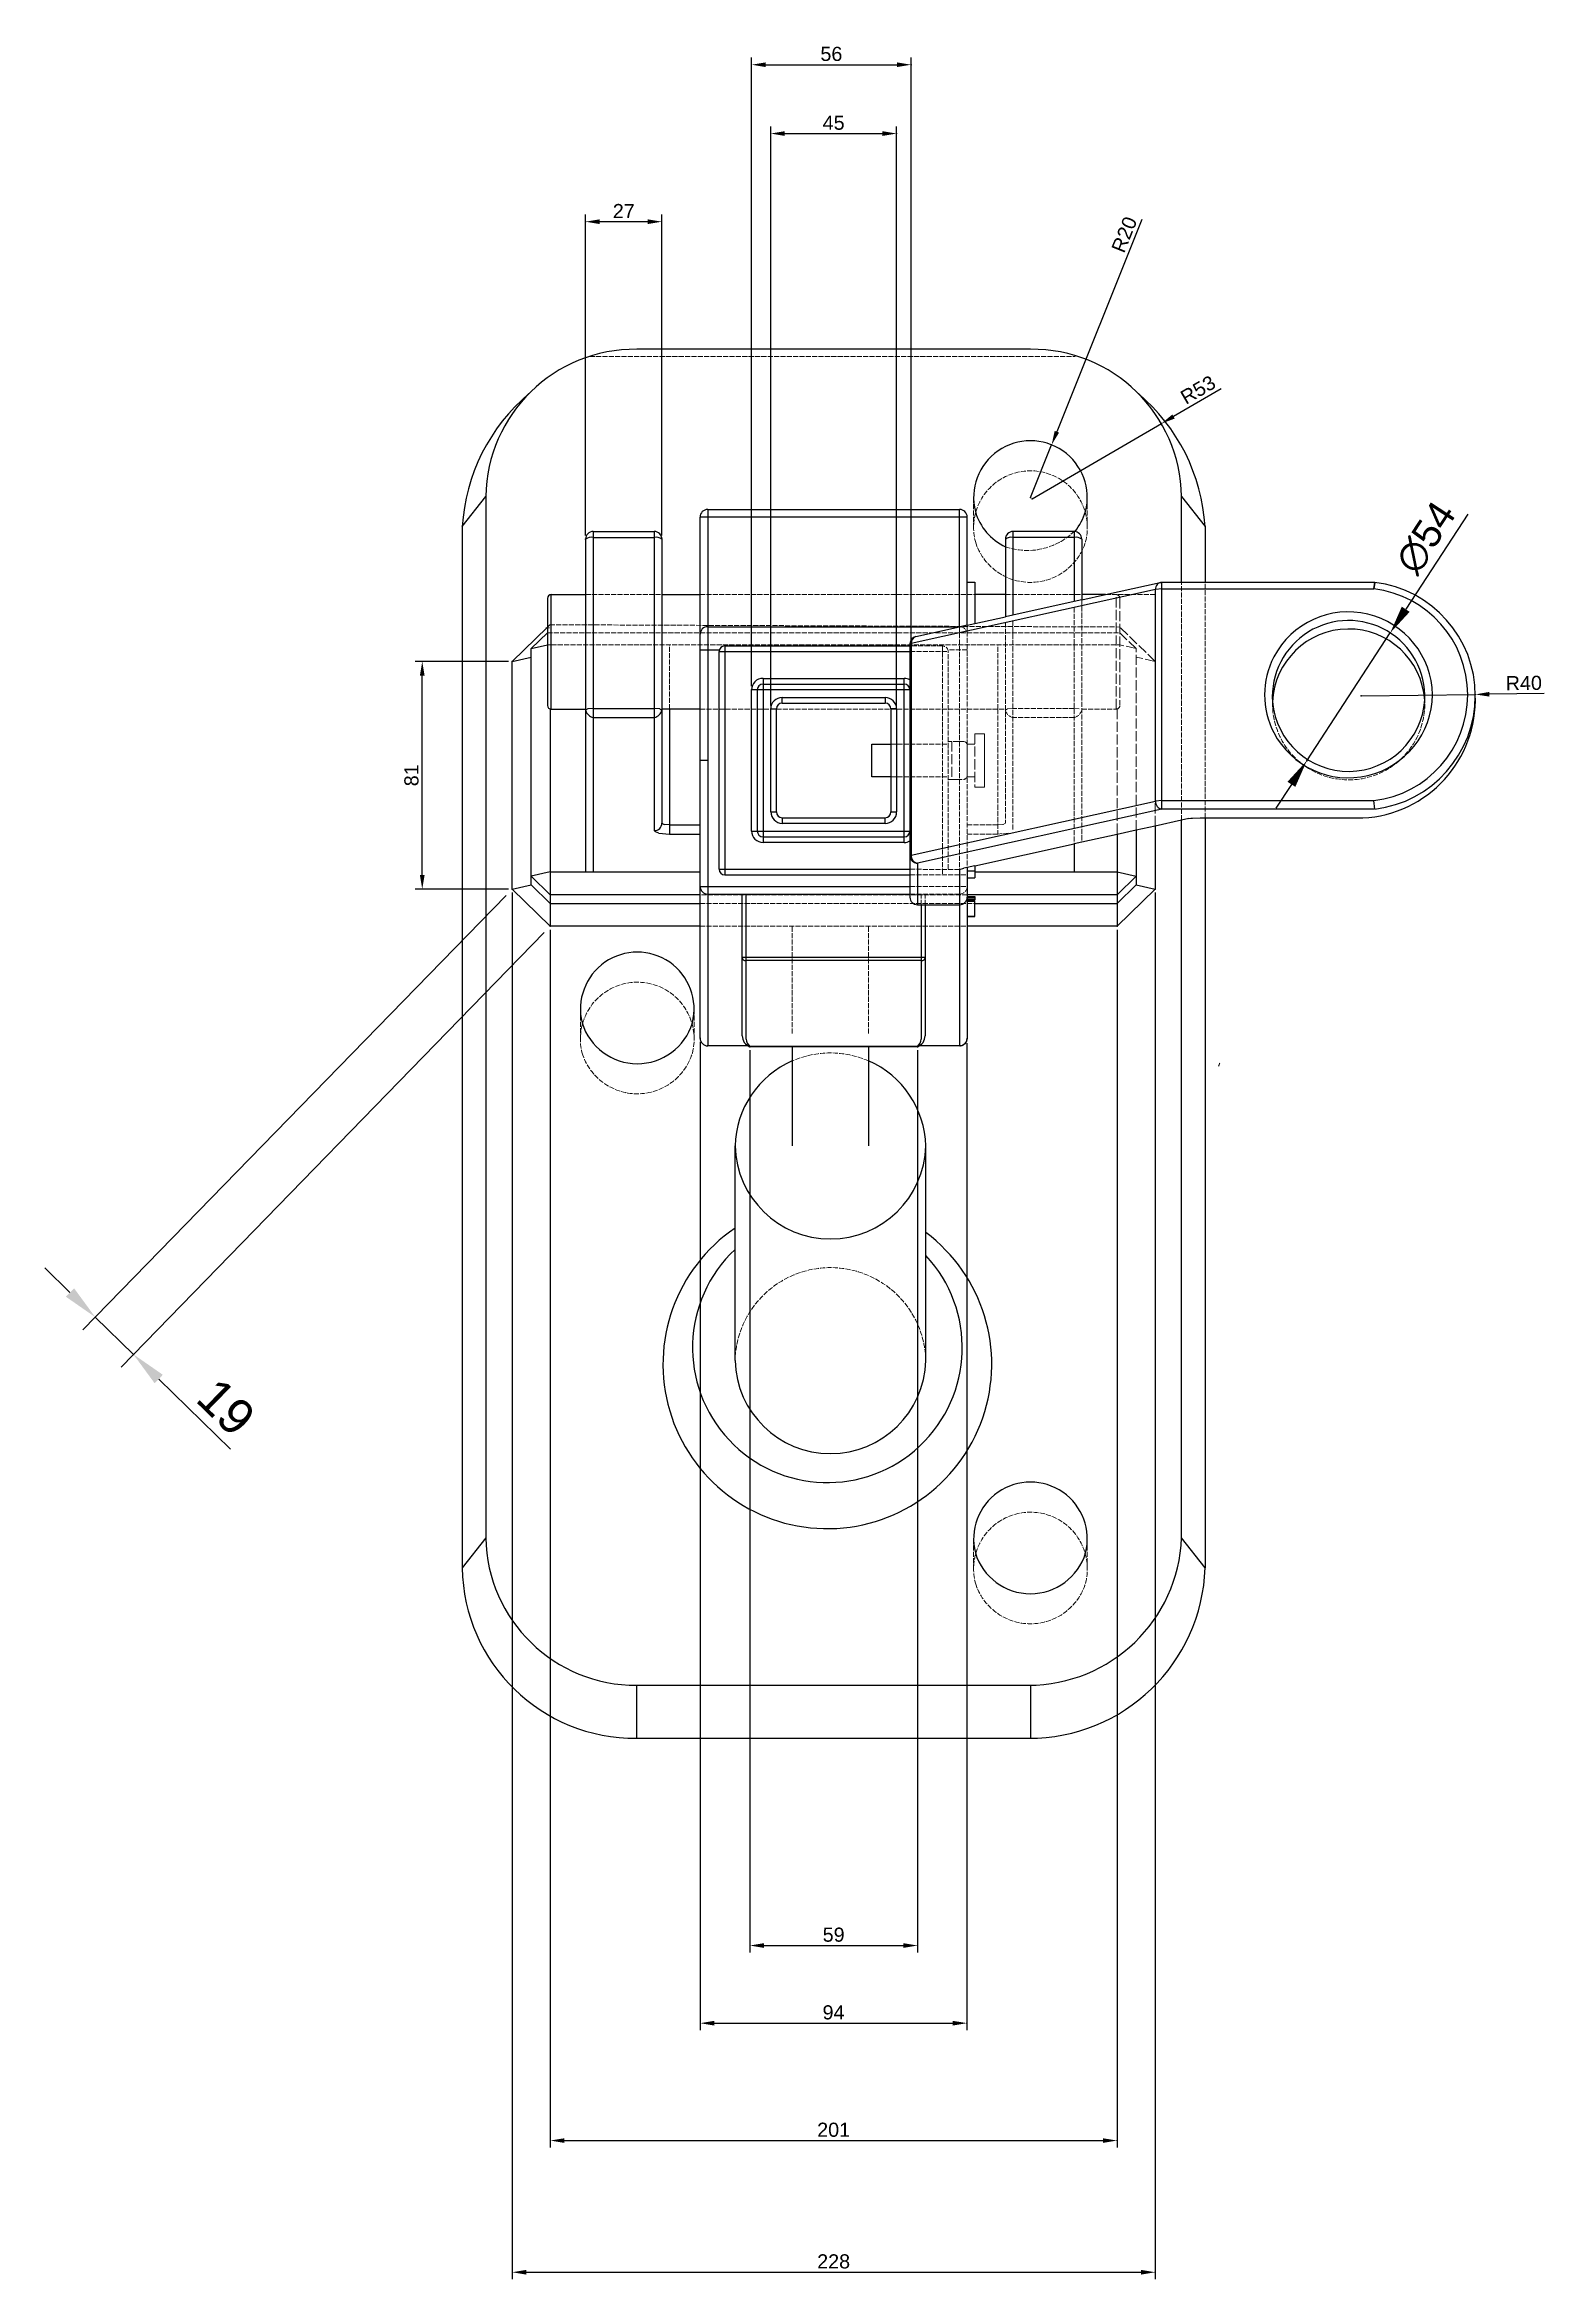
# Model space of a CAD drawing. Header units: millimetres. Extents: x -6198 to -2727, y 3560 to 4988.
# Drawn here: x -4395 to -3864, y 4032 to 4822 of the extents above; entities that cross this region are included whole.
import ezdxf

# ---------------------------------------------------------------- set-up
doc = ezdxf.new("R2010")
doc.units = ezdxf.units.MM
doc.header["$LTSCALE"] = 0.3
doc.linetypes.add('ACAD_ISO02W100', pattern=[15, 12, -3])
doc.layers.add('Ax', color=7, linetype='Continuous')
for name, color, linetype, lineweight in [('Cotas', 1, 'Continuous', 20), ('LCL', 7, 'Continuous', 25), ('LTCE', 7, 'ACAD_ISO02W100', 20)]:
    doc.layers.add(name, color=color, linetype=linetype, lineweight=lineweight)
doc.styles.get("Standard").update_dxf_attribs({"font": 'arial.ttf'})
doc.dimstyles.new('ISO-25 Annotative', dxfattribs={"dimtxt": 2.5, "dimasz": 2.5, "dimexe": 1.25, "dimexo": 0.625, "dimtad": 1, "dimdec": 0, "dimtxsty": 'Standard', "dimcen": 2.5, "dimadec": 0, "dimazin": 0, "dimtfac": 1, "dimtdec": 0, "dimtmove": 0, "dimatfit": 3, "dimfxl": 1, "dimarcsym": 0})

# ---------------------------------------------------------------- blocks, each defined once
blk = doc.blocks.new('*D3')
at = {"layer": 'Ax', "color": 0, "ltscale": 0.5}
for p in [(-3918.45, 4614.15), (-3947.96, 4568.97)]:
    blk.add_point(p, dxfattribs=at)
at = {"layer": 'Cotas', "color": 0, "lineweight": -2, "ltscale": 0.5}
for p, q in [((-3891.01, 4656.15), (-3912.98, 4622.52)), ((-3947.96, 4568.97), (-3918.45, 4614.15)), ((-3953.43, 4560.6), (-3958.9, 4552.23))]:
    blk.add_line(p, q, dxfattribs=at)
at = {"layer": 'Cotas', "color": 0, "ltscale": 0.5}
for points in [[(-3914.37, 4623.43), (-3911.58, 4621.61), (-3918.45, 4614.15)], [(-3954.82, 4561.51), (-3952.03, 4559.69), (-3947.96, 4568.97)]]:
    blk.add_solid(points, dxfattribs=at)
at = {"layer": 'Cotas', "color": 0, "ltscale": 0.5, "insert": (-3905.86, 4647.83), "char_height": 10, "attachment_point": 5, "rotation": 56.84588}
blk.add_mtext('∅54', dxfattribs=at)
blk = doc.blocks.new('*D11')
at = {"layer": 'Ax', "color": 0, "ltscale": 0.5}
for p in [(-4203.15, 4759.59), (-4203.15, 4647.34), (-4176.15, 4647.37)]:
    blk.add_point(p, dxfattribs=at)
at = {"layer": 'Cotas', "color": 0, "lineweight": -2, "ltscale": 0.5}
for p, q in [((-4203.15, 4648.59), (-4203.15, 4762.09)), ((-4181.15, 4759.59), (-4198.15, 4759.59)), ((-4176.15, 4648.62), (-4176.15, 4762.09))]:
    blk.add_line(p, q, dxfattribs=at)
at = {"layer": 'Cotas', "color": 0, "ltscale": 0.5}
for points in [[(-4198.15, 4760.43), (-4198.15, 4758.76), (-4203.15, 4759.59)], [(-4181.15, 4760.43), (-4181.15, 4758.76), (-4176.15, 4759.59)]]:
    blk.add_solid(points, dxfattribs=at)
at = {"layer": 'Cotas', "color": 0, "ltscale": 0.5, "insert": (-4189.65, 4763.35), "char_height": 5, "attachment_point": 5}
blk.add_mtext('27', dxfattribs=at)
blk = doc.blocks.new('*D12')
at = {"layer": 'Ax', "color": 0, "ltscale": 0.5}
for p in [(-4260.96, 4604.07), (-4229.14, 4604.07), (-4229.14, 4523.56)]:
    blk.add_point(p, dxfattribs=at)
at = {"layer": 'Cotas', "color": 0, "lineweight": -2, "ltscale": 0.5}
for p, q in [((-4230.39, 4604.07), (-4263.46, 4604.07)), ((-4260.96, 4528.56), (-4260.96, 4599.07)), ((-4230.39, 4523.56), (-4263.46, 4523.56))]:
    blk.add_line(p, q, dxfattribs=at)
at = {"layer": 'Cotas', "color": 0, "ltscale": 0.5}
for points in [[(-4261.79, 4599.07), (-4260.12, 4599.07), (-4260.96, 4604.07)], [(-4261.79, 4528.56), (-4260.12, 4528.56), (-4260.96, 4523.56)]]:
    blk.add_solid(points, dxfattribs=at)
at = {"layer": 'Cotas', "color": 0, "ltscale": 0.5, "insert": (-4264.76, 4563.81), "char_height": 5, "attachment_point": 5, "rotation": 90}
blk.add_mtext('81', dxfattribs=at)
blk = doc.blocks.new('*D13')
at = {"layer": 'Ax', "color": 0, "ltscale": 0.5}
for p in [(-4215.64, 4510.41), (-4015.13, 4510.41), (-4015.13, 4080.93)]:
    blk.add_point(p, dxfattribs=at)
at = {"layer": 'Cotas', "color": 0, "lineweight": -2, "ltscale": 0.5}
for p, q in [((-4215.64, 4509.16), (-4215.64, 4078.43)), ((-4015.13, 4509.16), (-4015.13, 4078.43)), ((-4210.64, 4080.93), (-4020.13, 4080.93))]:
    blk.add_line(p, q, dxfattribs=at)
at = {"layer": 'Cotas', "color": 0, "ltscale": 0.5}
for points in [[(-4210.64, 4081.76), (-4210.64, 4080.1), (-4215.64, 4080.93)], [(-4020.13, 4081.76), (-4020.13, 4080.1), (-4015.13, 4080.93)]]:
    blk.add_solid(points, dxfattribs=at)
at = {"layer": 'Cotas', "color": 0, "ltscale": 0.5, "insert": (-4115.39, 4084.73), "char_height": 5, "attachment_point": 5}
blk.add_mtext('201', dxfattribs=at)
blk = doc.blocks.new('*D14')
at = {"layer": 'Ax', "color": 0, "ltscale": 0.5}
for p in [(-4229.14, 4523.56), (-4001.63, 4523.56), (-4001.63, 4034.36)]:
    blk.add_point(p, dxfattribs=at)
at = {"layer": 'Cotas', "color": 0, "lineweight": -2, "ltscale": 0.5}
for p, q in [((-4229.14, 4522.31), (-4229.14, 4031.86)), ((-4001.63, 4522.31), (-4001.63, 4031.86)), ((-4224.14, 4034.36), (-4006.63, 4034.36))]:
    blk.add_line(p, q, dxfattribs=at)
at = {"layer": 'Cotas', "color": 0, "ltscale": 0.5}
for points in [[(-4224.14, 4035.2), (-4224.14, 4033.53), (-4229.14, 4034.36)], [(-4006.63, 4035.2), (-4006.63, 4033.53), (-4001.63, 4034.36)]]:
    blk.add_solid(points, dxfattribs=at)
at = {"layer": 'Cotas', "color": 0, "ltscale": 0.5, "insert": (-4115.39, 4038.17), "char_height": 5, "attachment_point": 5}
blk.add_mtext('228', dxfattribs=at)
blk = doc.blocks.new('*D15')
at = {"layer": 'Ax', "color": 0, "ltscale": 0.5}
for p in [(-4162.65, 4470.77), (-4068.22, 4470.27), (-4068.22, 4122.45)]:
    blk.add_point(p, dxfattribs=at)
at = {"layer": 'Cotas', "color": 0, "lineweight": -2, "ltscale": 0.5}
for p, q in [((-4162.65, 4469.52), (-4162.65, 4119.95)), ((-4068.22, 4469.02), (-4068.22, 4119.95)), ((-4157.65, 4122.45), (-4073.22, 4122.45))]:
    blk.add_line(p, q, dxfattribs=at)
at = {"layer": 'Cotas', "color": 0, "ltscale": 0.5}
for points in [[(-4157.65, 4123.28), (-4157.65, 4121.62), (-4162.65, 4122.45)], [(-4073.22, 4123.28), (-4073.22, 4121.62), (-4068.22, 4122.45)]]:
    blk.add_solid(points, dxfattribs=at)
at = {"layer": 'Cotas', "color": 0, "ltscale": 0.5, "insert": (-4115.43, 4126.25), "char_height": 5, "attachment_point": 5}
blk.add_mtext('94', dxfattribs=at)
blk = doc.blocks.new('*D16')
at = {"layer": 'Ax', "color": 0, "ltscale": 0.5}
for p in [(-4087.97, 4815.11), (-4144.42, 4594.03), (-4087.97, 4594.03)]:
    blk.add_point(p, dxfattribs=at)
at = {"layer": 'Cotas', "color": 0, "lineweight": -2, "ltscale": 0.5}
for p, q in [((-4144.42, 4595.28), (-4144.42, 4817.61)), ((-4139.42, 4815.11), (-4092.97, 4815.11)), ((-4087.97, 4595.28), (-4087.97, 4817.61))]:
    blk.add_line(p, q, dxfattribs=at)
at = {"layer": 'Cotas', "color": 0, "ltscale": 0.5}
for points in [[(-4139.42, 4815.94), (-4139.42, 4814.28), (-4144.42, 4815.11)], [(-4092.97, 4815.94), (-4092.97, 4814.28), (-4087.97, 4815.11)]]:
    blk.add_solid(points, dxfattribs=at)
at = {"layer": 'Cotas', "color": 0, "ltscale": 0.5, "insert": (-4116.19, 4818.91), "char_height": 5, "attachment_point": 5}
blk.add_mtext('56', dxfattribs=at)
blk = doc.blocks.new('*D17')
at = {"layer": 'Ax', "color": 0, "ltscale": 0.5}
for p in [(-4093.11, 4790.77), (-4137.67, 4587.28), (-4093.11, 4587.19)]:
    blk.add_point(p, dxfattribs=at)
at = {"layer": 'Cotas', "color": 0, "lineweight": -2, "ltscale": 0.5}
for p, q in [((-4137.67, 4588.53), (-4137.67, 4793.27)), ((-4132.67, 4790.77), (-4098.11, 4790.77)), ((-4093.11, 4588.44), (-4093.11, 4793.27))]:
    blk.add_line(p, q, dxfattribs=at)
at = {"layer": 'Cotas', "color": 0, "ltscale": 0.5}
for points in [[(-4132.67, 4791.6), (-4132.67, 4789.93), (-4137.67, 4790.77)], [(-4098.11, 4791.6), (-4098.11, 4789.93), (-4093.11, 4790.77)]]:
    blk.add_solid(points, dxfattribs=at)
at = {"layer": 'Cotas', "color": 0, "ltscale": 0.5, "insert": (-4115.39, 4794.56), "char_height": 5, "attachment_point": 5}
blk.add_mtext('45', dxfattribs=at)
blk = doc.blocks.new('*D18')
at = {"layer": 'Ax', "color": 0, "ltscale": 0.5}
for p in [(-3999.44, 4688.18), (-4045.16, 4661.6)]:
    blk.add_point(p, dxfattribs=at)
at = {"layer": 'Cotas', "color": 0, "lineweight": -2, "ltscale": 0.5}
for p, q in [((-3978.3, 4700.47), (-3995.12, 4690.69)), ((-4045.16, 4661.6), (-3999.44, 4688.18))]:
    blk.add_line(p, q, dxfattribs=at)
at = {"layer": 'Cotas', "color": 0, "ltscale": 0.5}
blk.add_solid([(-3995.53, 4691.41), (-3994.7, 4689.97), (-3999.44, 4688.18)], dxfattribs=at)
at = {"layer": 'Cotas', "color": 0, "ltscale": 0.5, "insert": (-3986.46, 4700.13), "char_height": 5, "attachment_point": 5, "rotation": 30.17382}
blk.add_mtext('R53', dxfattribs=at)
blk = doc.blocks.new('*D32')
at = {"layer": 'Ax', "color": 0, "ltscale": 0.5}
for p in [(-4038.26, 4680.67), (-4045.75, 4661.99)]:
    blk.add_point(p, dxfattribs=at)
at = {"layer": 'Cotas', "color": 0, "lineweight": -2, "ltscale": 0.5}
for p, q in [((-4006.32, 4760.31), (-4036.4, 4685.31)), ((-4045.75, 4661.99), (-4038.26, 4680.67))]:
    blk.add_line(p, q, dxfattribs=at)
at = {"layer": 'Cotas', "color": 0, "ltscale": 0.5}
blk.add_solid([(-4037.18, 4685.62), (-4035.63, 4685), (-4038.26, 4680.67)], dxfattribs=at)
at = {"layer": 'Cotas', "color": 0, "ltscale": 0.5, "insert": (-4012.54, 4755.03), "char_height": 5, "attachment_point": 5, "rotation": 68.14547}
blk.add_mtext('R20', dxfattribs=at)
blk = doc.blocks.new('*D33')
at = {"layer": 'Ax', "color": 0, "ltscale": 0.5}
for p in [(-3928.72, 4591.93), (-3888.36, 4592.4)]:
    blk.add_point(p, dxfattribs=at)
at = {"layer": 'Cotas', "color": 0, "lineweight": -2, "ltscale": 0.5}
for p, q in [((-3928.72, 4591.93), (-3888.36, 4592.4)), ((-3863.93, 4592.69), (-3883.36, 4592.46))]:
    blk.add_line(p, q, dxfattribs=at)
at = {"layer": 'Cotas', "color": 0, "ltscale": 0.5}
blk.add_solid([(-3883.37, 4593.29), (-3883.35, 4591.63), (-3888.36, 4592.4)], dxfattribs=at)
at = {"layer": 'Cotas', "color": 0, "ltscale": 0.5, "insert": (-3871.19, 4596.41), "char_height": 5, "attachment_point": 5, "rotation": 0.6671}
blk.add_mtext('R40', dxfattribs=at)
blk = doc.blocks.new('*D39')
at = {"layer": 'Ax', "color": 0, "ltscale": 0.5}
for p in [(-4145.05, 4467.78), (-4085.72, 4467.78), (-4085.72, 4149.92)]:
    blk.add_point(p, dxfattribs=at)
at = {"layer": 'Cotas', "color": 0, "lineweight": -2, "ltscale": 0.5}
for p, q in [((-4145.05, 4466.53), (-4145.05, 4147.42)), ((-4085.72, 4466.53), (-4085.72, 4147.42)), ((-4140.05, 4149.92), (-4090.72, 4149.92))]:
    blk.add_line(p, q, dxfattribs=at)
at = {"layer": 'Cotas', "color": 0, "ltscale": 0.5}
for points in [[(-4140.05, 4150.75), (-4140.05, 4149.08), (-4145.05, 4149.92)], [(-4090.72, 4150.75), (-4090.72, 4149.08), (-4085.72, 4149.92)]]:
    blk.add_solid(points, dxfattribs=at)
at = {"layer": 'Cotas', "color": 0, "ltscale": 0.5, "insert": (-4115.39, 4153.72), "char_height": 5, "attachment_point": 5}
blk.add_mtext('59', dxfattribs=at)
blk = doc.blocks.new('*D48')
at = {"layer": 'Ax', "color": 0, "ltscale": 0.5}
for p in [(-4229.14, 4523.56), (-4215.64, 4510.41), (-4363.15, 4359)]:
    blk.add_point(p, dxfattribs=at)
at = {"layer": 'Cotas', "color": 0, "lineweight": -2, "ltscale": 0.5}
for p, q in [((-4231.32, 4521.32), (-4381.01, 4367.67)), ((-4217.82, 4508.17), (-4367.51, 4354.52)), ((-4385.6, 4380.87), (-4394.55, 4389.6)), ((-4376.65, 4372.15), (-4363.15, 4359)), ((-4354.19, 4350.27), (-4328.76, 4325.5))]:
    blk.add_line(p, q, dxfattribs=at)
at = {"layer": 'Cotas', "color": 0, "ltscale": 0.5}
for points in [[(-4384.15, 4382.37), (-4387.05, 4379.38), (-4376.65, 4372.15)], [(-4352.74, 4351.77), (-4355.65, 4348.78), (-4363.15, 4359)]]:
    blk.add_solid(points, dxfattribs=at)
at = {"layer": 'Cotas', "color": 0, "ltscale": 0.5, "insert": (-4330.36, 4340.34), "char_height": 12.5, "attachment_point": 5, "rotation": 315.74873}
blk.add_mtext('19', dxfattribs=at)

msp = doc.modelspace()

# ---------------------------------------------------------------- linework, layer by layer
at = {"layer": 'LCL'}
for p, q in [((-4045.75, 4714.48), (-4185.02, 4714.48)), ((-4246.83, 4651.75), (-4238.49, 4662.38)), ((-4238.49, 4662.38), (-4238.49, 4294.07)), ((-4162.65, 4655.13), (-4162.65, 4655.13)), ((-4162.65, 4470.77), (-4162.65, 4655.13)), ((-4159.94, 4657.83), (-4070.83, 4657.83)), ((-4159.94, 4657.83), (-4159.94, 4468.07)), ((-4133.71, 4657.83), (-4133.71, 4657.83)), ((-4070.83, 4616.3), (-4070.83, 4657.83)), ((-4068.13, 4655.13), (-4068.13, 4655.13)), ((-4068.13, 4616.9), (-4068.13, 4655.13)), ((-3992.28, 4632.03), (-3992.28, 4662.38)), ((-3992.28, 4662.38), (-3983.95, 4651.75)), ((-4246.83, 4651.75), (-4246.83, 4283.44)), ((-4203.15, 4647.34), (-4203.15, 4529.64)), ((-4200.45, 4650.04), (-4178.85, 4650.04)), ((-4200.45, 4650.04), (-4200.45, 4529.64)), ((-4200.45, 4647.95), (-4178.85, 4647.95)), ((-4178.85, 4650.04), (-4178.85, 4544.24)), ((-4176.15, 4647.34), (-4176.15, 4546.87)), ((-4054.63, 4647.34), (-4054.63, 4619.88)), ((-4030.32, 4650.04), (-4051.93, 4650.04)), ((-4051.93, 4650.04), (-4051.93, 4620.47)), ((-4030.32, 4647.95), (-4051.93, 4647.95)), ((-4030.32, 4650.04), (-4030.32, 4625.24)), ((-4027.62, 4647.34), (-4027.62, 4625.83)), ((-3983.95, 4651.75), (-3983.95, 4632.03)), ((-4068.13, 4632.05), (-4065.43, 4632.05)), ((-4065.43, 4632.05), (-4065.43, 4617.49)), ((-4019.17, 4627.7), (-3999.81, 4631.97)), ((-3999.81, 4631.97), (-3999.66, 4631.98)), ((-3999.23, 4551.78), (-3999.23, 4632.03)), ((-3924.24, 4632.03), (-3999.23, 4632.03)), ((-3923.9, 4632.01), (-3924.24, 4632.03)), ((-3924.24, 4632.01), (-3923.91, 4631.98)), ((-3924.24, 4629.71), (-3923.9, 4632.01)), ((-3923.91, 4631.98), (-3924.24, 4629.71)), ((-3923.91, 4631.98), (-3923.9, 4632.01)), ((-3923.9, 4631.98), (-3923.9, 4632.01)), ((-4216.65, 4626.35), (-4216.65, 4588.54)), ((-4215.3, 4627.7), (-4203.15, 4627.7)), ((-4215.3, 4587.19), (-4215.3, 4627.7)), ((-4176.15, 4627.7), (-4162.65, 4627.7)), ((-4001.51, 4629.53), (-4087.97, 4610.46)), ((-4054.63, 4627.7), (-4065.43, 4627.7)), ((-4030.32, 4625.24), (-4051.93, 4620.47)), ((-4027.62, 4625.83), (-4030.32, 4625.24)), ((-4019.17, 4627.7), (-4027.62, 4627.7)), ((-4027.62, 4625.83), (-4019.17, 4627.7)), ((-3999.23, 4629.71), (-4001.51, 4629.53)), ((-4001.51, 4554.66), (-4001.51, 4629.53)), ((-3999.23, 4629.71), (-3924.24, 4629.71)), ((-4229.14, 4604.07), (-4216.65, 4616.24)), ((-4159.94, 4616.35), (-4070.83, 4616.35)), ((-4134.73, 4616.35), (-4134.73, 4616.35)), ((-4090.06, 4616.35), (-4090.06, 4616.35)), ((-4086.26, 4612.9), (-4070.83, 4616.3)), ((-4070.83, 4616.35), (-4070.66, 4616.34)), ((-4070.82, 4616.31), (-4070.83, 4616.3)), ((-4070.82, 4616.31), (-4070.66, 4616.34)), ((-4068.13, 4616.9), (-4070.66, 4616.34)), ((-4068.13, 4616.9), (-4065.43, 4617.49)), ((-4065.43, 4617.49), (-4054.63, 4619.88)), ((-4051.93, 4620.47), (-4054.63, 4619.88)), ((-4222.39, 4608.62), (-4216.65, 4614.22)), ((-4222.39, 4608.62), (-4216.65, 4609.92)), ((-4222.39, 4525.08), (-4222.39, 4608.62)), ((-4162.65, 4613.66), (-4162.65, 4613.66)), ((-4162.65, 4608.2), (-4155.78, 4608.2)), ((-4153.87, 4609.55), (-4153.87, 4528.54)), ((-4153.87, 4609.55), (-4088.38, 4609.55)), ((-4087.97, 4610.46), (-4088.38, 4610.26)), ((-4088.38, 4610.26), (-4088.38, 4520.68)), ((-4087.97, 4610.46), (-4087.97, 4535.58)), ((-4229.14, 4604.07), (-4222.39, 4605.59)), ((-4229.14, 4523.56), (-4229.14, 4604.07)), ((-4155.89, 4530.57), (-4155.89, 4607.53)), ((-4155.89, 4607.53), (-4088.38, 4607.53)), ((-4144.42, 4544.07), (-4144.42, 4594.03)), ((-4088.38, 4594.03), (-4144.42, 4594.03)), ((-4142.39, 4544.07), (-4142.39, 4594.03)), ((-4140.37, 4598.08), (-4090.41, 4598.08)), ((-4140.37, 4598.08), (-4140.37, 4540.02)), ((-4140.37, 4596.05), (-4090.41, 4596.05)), ((-4090.41, 4540.02), (-4090.41, 4598.08)), ((-4215.64, 4587.24), (-4215.64, 4587.24)), ((-4215.64, 4587.24), (-4215.64, 4510.41)), ((-4215.3, 4587.19), (-4203.15, 4587.19)), ((-4202.36, 4587.28), (-4203.15, 4586.85)), ((-4200.45, 4587.46), (-4202.36, 4587.28)), ((-4200.45, 4587.46), (-4178.85, 4587.46)), ((-4200.45, 4584.22), (-4178.85, 4584.22)), ((-4176.94, 4587.28), (-4178.85, 4587.46)), ((-4176.94, 4587.28), (-4176.15, 4586.85)), ((-4162.65, 4587.19), (-4176.15, 4587.19)), ((-4173.45, 4587.19), (-4173.45, 4543.03)), ((-4137.67, 4550.82), (-4137.67, 4587.28)), ((-4137.67, 4587.28), (-4135.64, 4587.28)), ((-4135.64, 4550.82), (-4135.64, 4587.28)), ((-4133.62, 4591.33), (-4097.16, 4591.33)), ((-4133.62, 4589.3), (-4133.62, 4591.33)), ((-4133.62, 4589.3), (-4097.16, 4589.3)), ((-4097.16, 4591.33), (-4097.16, 4589.3)), ((-4095.13, 4587.28), (-4095.13, 4550.82)), ((-4093.11, 4587.28), (-4095.13, 4587.28)), ((-4093.11, 4587.28), (-4093.11, 4550.82)), ((-3960.12, 4589.73), (-3960.12, 4589.73)), ((-4159.94, 4569.05), (-4162.65, 4569.05)), ((-4101.89, 4563.31), (-4101.89, 4574.79)), ((-4101.89, 4574.79), (-4095.13, 4574.79)), ((-4095.13, 4563.31), (-4101.89, 4563.31)), ((-4087.97, 4535.58), (-4001.51, 4554.66)), ((-3999.23, 4554.83), (-4001.51, 4554.66)), ((-3999.23, 4554.83), (-3924.24, 4554.83)), ((-4176.15, 4546.87), (-4175.36, 4546.44)), ((-4173.45, 4546.27), (-4175.36, 4546.44)), ((-4173.45, 4546.27), (-4162.65, 4546.27)), ((-4137.67, 4550.82), (-4135.64, 4550.82)), ((-4133.62, 4548.79), (-4097.16, 4548.79)), ((-4133.62, 4548.79), (-4133.62, 4546.77)), ((-4097.16, 4546.77), (-4133.62, 4546.77)), ((-4097.16, 4546.77), (-4097.16, 4548.79)), ((-4095.13, 4550.82), (-4093.11, 4550.82)), ((-3999.23, 4551.78), (-4085.68, 4532.71)), ((-4001.63, 4545.83), (-4008.38, 4544.34)), ((-3992.28, 4547.9), (-4001.63, 4545.83)), ((-4001.63, 4545.83), (-4001.63, 4523.56)), ((-3924.24, 4551.78), (-3999.23, 4551.78)), ((-3989.71, 4548.46), (-3992.28, 4547.9)), ((-3992.28, 4294.07), (-3992.28, 4547.9)), ((-3989.71, 4548.46), (-3988.96, 4548.58)), ((-3988.96, 4548.58), (-3988.42, 4548.64)), ((-3988.42, 4548.64), (-3985.73, 4548.75)), ((-3985.73, 4548.75), (-3930.25, 4548.75)), ((-3983.95, 4548.75), (-3983.95, 4283.44)), ((-3934.12, 4548.78), (-3934.12, 4548.75)), ((-3934.12, 4548.75), (-3934.12, 4548.75)), ((-3930.25, 4548.75), (-3928.98, 4548.74)), ((-3928.98, 4548.74), (-3928.18, 4548.72)), ((-4178.85, 4544.24), (-4178.42, 4543.77)), ((-4177.27, 4543.38), (-4178.42, 4543.77)), ((-4173.45, 4543.03), (-4162.65, 4543.03)), ((-4144.42, 4544.07), (-4088.38, 4544.07)), ((-4140.37, 4542.04), (-4090.41, 4542.04)), ((-4090.41, 4540.02), (-4140.37, 4540.02)), ((-4065.43, 4531.76), (-4030.32, 4539.5)), ((-4027.62, 4540.1), (-4030.32, 4539.5)), ((-4030.32, 4539.5), (-4030.32, 4529.64)), ((-4015.13, 4542.85), (-4027.62, 4540.1)), ((-4008.38, 4544.34), (-4015.13, 4542.85)), ((-4015.13, 4542.85), (-4015.13, 4510.41)), ((-4008.38, 4544.34), (-4008.38, 4525.08)), ((-4215.64, 4529.64), (-4222.39, 4528.12)), ((-4215.64, 4529.64), (-4162.65, 4529.64)), ((-4155.89, 4530.57), (-4088.38, 4530.57)), ((-4087.97, 4535.58), (-4088.38, 4535.38)), ((-4085.68, 4532.71), (-4085.68, 4518)), ((-4070.83, 4530.44), (-4069.32, 4530.9)), ((-4068.13, 4531.16), (-4069.32, 4530.9)), ((-4065.43, 4531.76), (-4068.13, 4531.16)), ((-4068.13, 4531.16), (-4068.13, 4470.77)), ((-4068.13, 4529.98), (-4065.43, 4529.98)), ((-4065.43, 4531.76), (-4065.43, 4527.51)), ((-4065.43, 4529.64), (-4015.13, 4529.64)), ((-4015.13, 4529.64), (-4008.38, 4528.12)), ((-4229.14, 4523.56), (-4222.39, 4525.08)), ((-4215.64, 4510.41), (-4229.14, 4523.56)), ((-4215.64, 4521.54), (-4222.39, 4528.12)), ((-4215.64, 4518.5), (-4222.39, 4525.08)), ((-4162.65, 4521.54), (-4215.64, 4521.54)), ((-4162.65, 4524.49), (-4088.38, 4524.49)), ((-4159.94, 4521.79), (-4088.38, 4521.79)), ((-4153.87, 4528.54), (-4088.38, 4528.54)), ((-4147.75, 4471.71), (-4147.75, 4521.79)), ((-4146.4, 4498.25), (-4146.4, 4521.79)), ((-4068.13, 4527.56), (-4065.43, 4527.56)), ((-4068.13, 4527.51), (-4065.43, 4527.51)), ((-4015.13, 4521.54), (-4068.13, 4521.54)), ((-4068.13, 4520.94), (-4065.43, 4520.94)), ((-4068.13, 4520.93), (-4065.43, 4520.93)), ((-4065.43, 4520.86), (-4068.13, 4520.86)), ((-4065.43, 4520.94), (-4065.43, 4519.61)), ((-4008.38, 4528.12), (-4015.13, 4521.54)), ((-4015.13, 4518.5), (-4008.38, 4525.08)), ((-4001.63, 4523.56), (-4015.13, 4510.41)), ((-4008.38, 4525.08), (-4001.63, 4523.56)), ((-4215.64, 4518.5), (-4162.65, 4518.5)), ((-4085.68, 4518), (-4070.83, 4518)), ((-4084.37, 4518), (-4084.37, 4498.25)), ((-4083.02, 4518), (-4083.02, 4471.71)), ((-4070.83, 4518), (-4070.83, 4468.07)), ((-4068.13, 4520.54), (-4065.43, 4520.54)), ((-4068.13, 4520.02), (-4065.43, 4520.02)), ((-4068.13, 4519.66), (-4065.43, 4519.66)), ((-4068.13, 4519.66), (-4068.13, 4519.66)), ((-4068.13, 4519.63), (-4065.43, 4519.63)), ((-4068.13, 4519.61), (-4065.43, 4519.61)), ((-4068.13, 4519.33), (-4065.43, 4519.33)), ((-4068.13, 4519.26), (-4065.43, 4519.26)), ((-4068.13, 4513.97), (-4065.43, 4513.97)), ((-4068.13, 4513.9), (-4068.13, 4513.9)), ((-4068.13, 4513.9), (-4065.43, 4513.9)), ((-4065.43, 4519.66), (-4065.43, 4519.66)), ((-4065.43, 4513.9), (-4065.43, 4519.33)), ((-4065.43, 4518.5), (-4015.13, 4518.5)), ((-4065.43, 4513.9), (-4065.43, 4513.9)), ((-4162.65, 4510.41), (-4215.64, 4510.41)), ((-4015.13, 4510.41), (-4068.13, 4510.41)), ((-4147.75, 4499.48), (-4083.02, 4499.48)), ((-4146.4, 4470.48), (-4146.4, 4498.25)), ((-4084.37, 4498.25), (-4146.4, 4498.25)), ((-4084.37, 4498.25), (-4084.37, 4470.48)), ((-4160.04, 4468.07), (-4160.1, 4468.07)), ((-4159.94, 4468.07), (-4160.04, 4468.07)), ((-4159.94, 4468.07), (-4159.94, 4468.07)), ((-4145.64, 4468.07), (-4159.94, 4468.07)), ((-4146.26, 4468.07), (-4146.26, 4468.07)), ((-4145.05, 4467.91), (-4145.05, 4467.78)), ((-4085.72, 4467.91), (-4145.05, 4467.91)), ((-4085.72, 4467.78), (-4145.05, 4467.78)), ((-4130.03, 4467.78), (-4130.03, 4432.71)), ((-4103.03, 4467.78), (-4103.03, 4432.71)), ((-4085.72, 4467.78), (-4085.72, 4467.91)), ((-4070.83, 4468.07), (-4085.13, 4468.07)), ((-4084.52, 4468.07), (-4084.52, 4468.07)), ((-4069.78, 4468.29), (-4070.83, 4468.08)), ((-4070.83, 4468.07), (-4070.83, 4468.07)), ((-4070.74, 4468.07), (-4070.83, 4468.07)), ((-4070.74, 4468.07), (-4070.69, 4468.07)), ((-4070.69, 4468.07), (-4070.59, 4468.08)), ((-4070.42, 4468.1), (-4070.59, 4468.08)), ((-4070.42, 4468.1), (-4069.93, 4468.22)), ((-4069.93, 4468.22), (-4069.43, 4468.47)), ((-4068.92, 4468.87), (-4069.78, 4468.29)), ((-4068.99, 4468.79), (-4069.43, 4468.47)), ((-4068.99, 4468.79), (-4068.32, 4469.77)), ((-4068.34, 4469.72), (-4068.92, 4468.87)), ((-4068.13, 4470.77), (-4068.34, 4469.72)), ((-4068.32, 4469.77), (-4068.13, 4470.77)), ((-4150.29, 4356.77), (-4150.29, 4432.71)), ((-4082.77, 4356.77), (-4082.77, 4432.71)), ((-4238.49, 4294.07), (-4246.83, 4283.44)), ((-3983.95, 4283.44), (-3992.28, 4294.07)), ((-4185.02, 4241.98), (-4045.75, 4241.98)), ((-4185.02, 4223.22), (-4185.02, 4241.98)), ((-4045.75, 4241.98), (-4045.75, 4223.22)), ((-4185.02, 4223.22), (-4045.75, 4223.22))]:
    msp.add_line(p, q, dxfattribs=at)
at = {"layer": 'LCL', "ltscale": 0.5}
for p, q in [((-4068.13, 4655.13), (-4162.65, 4655.13)), ((-3923.9, 4551.86), (-3924.24, 4554.83)), ((-4177.27, 4543.38), (-4173.45, 4543.03)), ((-4070.83, 4530.44), (-4070.82, 4518))]:
    msp.add_line(p, q, dxfattribs=at)
msp.add_lwpolyline([(-3959.67, 4605.64, 0.242805), (-3959.67, 4578.9, 0.778274), (-3903.5, 4592.27, 0.776922)], format="xyb", close=True, dxfattribs=at)
at = {"layer": 'LCL'}
msp.add_lwpolyline([(-3960.12, 4589.73, 0.92349), (-3906.25, 4590.39, 1.057282)], format="xyb", close=True, dxfattribs=at)
at = {"layer": 'LCL', "ltscale": 0.5}
for centre, radius, start, end in [((-4185.62, 4661.6), 52.88, 89.35682, 179.1572), ((-4045.16, 4661.6), 52.88, 0.8428, 90.64318), ((-4179.86, 4647.58), 67.09, 130.24729, 176.4411), ((-4050.91, 4647.58), 67.09, 3.5589, 49.75271), ((-4045.75, 4661.99), 20.12, 345.81408, 194.18592), ((-4159.95, 4655.13), 2.7, 89.98421, 180.01579), ((-4070.83, 4655.13), 2.7, 359.98421, 90.01579), ((-4046.18, 4662.63), 19.87, 196.2663, 244.83775), ((-4048.99, 4664.56), 23.94, 322.61102, 341.75606), ((-4200.45, 4647.34), 2.7, 90.02089, 179.97911), ((-4201.09, 4644.47), 3.54, 79.65086, 125.7099), ((-4178.85, 4647.34), 2.7, 0.02089, 89.97911), ((-4178.21, 4644.49), 3.52, 54.16584, 100.47339), ((-4051.93, 4647.34), 2.7, 90.02089, 179.97911), ((-4052.57, 4644.49), 3.52, 79.52661, 125.83416), ((-4030.33, 4647.34), 2.7, 0.02089, 89.97911), ((-4029.68, 4644.49), 3.52, 54.16584, 100.47339), ((-3999.19, 4629.7), 2.33, 91.04599, 184.12393), ((-3928.72, 4591.93), 40.37, 276.85856, 83.1367), ((-4215.3, 4626.35), 1.35, 90.02089, 179.97911), ((-3928.76, 4592.27), 37.71, 276.88077, 83.11923), ((-4159.95, 4613.65), 2.7, 89.88649, 179.82632), ((-4153.87, 4607.53), 2.03, 90.02089, 179.97911), ((-4085.69, 4610.26), 2.7, 102.37807, 180.00226), ((-4085.6, 4610.62), 2.37, 106.18634, 183.86373), ((-4140.37, 4594.03), 4.05, 90.02089, 179.97911), ((-4140.37, 4594.03), 2.03, 90.02089, 179.97911), ((-4090.41, 4594.03), 4.05, 59.98794, 89.97911), ((-4090.41, 4594.03), 2.03, 0.02089, 89.97911), ((-3930.22, 4590.57), 41.89, 272.78745, 2.35196), ((-4215.3, 4588.54), 1.35, 180.02089, 269.97911), ((-4199.73, 4587.67), 3.52, 193.34813, 258.16109), ((-4179.57, 4587.67), 3.52, 281.83891, 346.65187), ((-4133.61, 4587.27), 4.05, 90.02089, 179.97911), ((-4133.61, 4587.28), 2.03, 90.02089, 179.97911), ((-4097.16, 4587.27), 4.05, 0.04178, 90), ((-4097.16, 4587.27), 2.03, 0.04178, 90), ((-3998.73, 4554.52), 2.79, 177.21904, 259.70584), ((-4178.81, 4546.91), 2.67, 269.27497, 359.27458), ((-4133.41, 4551.02), 4.26, 182.73946, 267.26054), ((-4133.61, 4550.82), 2.03, 180.02089, 269.97911), ((-4097.16, 4550.82), 4.05, 270.02089, 359.97911), ((-4097.16, 4550.82), 2.03, 270.02089, 359.97911), ((-4140.37, 4544.07), 4.05, 179.99643, 270.00357), ((-4140.37, 4544.07), 2.03, 180.02089, 269.97911), ((-4090.41, 4544.07), 2.03, 270.02089, 359.97911), ((-4090.41, 4544.07), 4.05, 269.99643, 300.00206), ((-4153.87, 4530.57), 2.03, 180.02089, 269.97911), ((-4085.7, 4535.4), 2.69, 180.29104, 270.28479), ((-4085.19, 4535.45), 2.78, 177.22138, 259.75594), ((-4159.95, 4524.48), 2.69, 180.13687, 270.15033), ((-4085.69, 4520.69), 2.69, 180.32799, 270.24785), ((-4070.82, 4520.69), 2.69, 269.75215, 359.67201), ((-4184.87, 4481.13), 20.12, 345.80809, 194.19191), ((-4146.59, 4499.41), 1.17, 176.65656, 278.99028), ((-4084.17, 4499.39), 1.15, 260.00966, 4.34349), ((-4184.87, 4482.18), 20.4, 197.05885, 342.94115), ((-4159.85, 4470.86), 2.79, 181.88689, 268.11311), ((-4143.5, 4471.74), 4.25, 180.47244, 248.60149), ((-4142.37, 4470.96), 4.06, 186.72474, 228.64356), ((-4087.27, 4471.74), 4.25, 291.39851, 359.52756), ((-4088.41, 4470.96), 4.06, 311.35644, 353.27526), ((-4116.53, 4431.83), 33.77, 113.56972, 178.50959), ((-4116.53, 4431.83), 33.77, 1.49041, 66.43028), ((-4116.53, 4433.58), 33.77, 181.49041, 358.50959), ((-4117.61, 4355.51), 58.16, 124.18172, 53.20423), ((-4117.61, 4361.36), 47.71, 133.22204, 43.10478), ((-4116.53, 4357.65), 33.77, 181.49041, 358.50959), ((-4045.75, 4293.69), 20.12, 345.80809, 194.19191), ((-4185.42, 4295.06), 53.08, 181.06048, 270.42848), ((-4046.5, 4296.23), 54.26, 270.08073, 357.7192), ((-4045.75, 4294.74), 20.4, 197.05885, 342.94115), ((-4185.69, 4284.36), 61.14, 180.85988, 270.62613), ((-4046.22, 4285.53), 62.31, 269.81666, 358.07907)]:
    msp.add_arc(centre, radius, start, end, dxfattribs=at)
at = {"layer": 'LCL'}
msp.add_arc((-3933.17, 4588.56), 26.98, 3.88349, 177.53504, dxfattribs=at)
at = {"layer": 'LTCE', "ltscale": 0.5}
for p, q in [((-4201.73, 4711.97), (-4029.9, 4711.97)), ((-4065.87, 4661.99), (-4065.87, 4651.36)), ((-4025.63, 4661.99), (-4025.63, 4651.36)), ((-3992.28, 4547.9), (-3992.28, 4632.03)), ((-3983.95, 4548.75), (-3983.95, 4632.01)), ((-4203.15, 4627.7), (-4176.15, 4627.7)), ((-4162.65, 4627.7), (-4065.43, 4627.7)), ((-4054.63, 4627.7), (-4027.62, 4627.7)), ((-4027.62, 4625.83), (-4027.62, 4540.1)), ((-4019.17, 4627.7), (-4001.63, 4627.7)), ((-4015.13, 4628.59), (-4015.13, 4628.59)), ((-4008.38, 4630.08), (-4008.38, 4630.08)), ((-4217.21, 4615.98), (-4215.93, 4615.98)), ((-4216.65, 4616.24), (-4215.82, 4617.05)), ((-4215.82, 4617.05), (-4014.12, 4616.24)), ((-4070.83, 4616.3), (-4070.83, 4530.44)), ((-4068.13, 4616.9), (-4068.13, 4521.54)), ((-4054.63, 4617.82), (-4054.63, 4546.87)), ((-4051.93, 4618.41), (-4051.93, 4544.24)), ((-4030.32, 4623.18), (-4030.32, 4539.5)), ((-4216.65, 4614.22), (-4014.12, 4614.22)), ((-4216.65, 4609.92), (-4215.3, 4609.92)), ((-4215.3, 4609.92), (-4014.12, 4609.92)), ((-4173.45, 4587.19), (-4173.45, 4609.92)), ((-4076.91, 4609.55), (-4088.3, 4609.55)), ((-4076.91, 4609.55), (-4076.91, 4528.54)), ((-4068.13, 4608.2), (-4075, 4608.2)), ((-4057.33, 4587.19), (-4057.33, 4609.92)), ((-4088.38, 4607.53), (-4074.88, 4607.53)), ((-4074.88, 4530.57), (-4074.88, 4607.53)), ((-4162.65, 4587.19), (-4068.13, 4587.19)), ((-4068.13, 4587.19), (-4054.63, 4587.19)), ((-4057.33, 4587.19), (-4057.33, 4543.03)), ((-4053.84, 4587.28), (-4054.63, 4586.85)), ((-4053.84, 4587.28), (-4051.93, 4587.46)), ((-4030.32, 4587.46), (-4051.93, 4587.46)), ((-4030.32, 4584.22), (-4051.93, 4584.22)), ((-4030.32, 4587.46), (-4028.42, 4587.28)), ((-4027.62, 4587.19), (-4015.47, 4587.19)), ((-4095.13, 4574.79), (-4074.88, 4574.79)), ((-4073.53, 4575.8), (-4074.88, 4575.8)), ((-4095.13, 4563.31), (-4074.88, 4563.31)), ((-4073.53, 4562.3), (-4074.88, 4562.3)), ((-4057.33, 4546.27), (-4068.13, 4546.27)), ((-4057.33, 4546.27), (-4055.42, 4546.44)), ((-4054.63, 4546.87), (-4055.42, 4546.44)), ((-4057.33, 4543.03), (-4068.13, 4543.03)), ((-4053.51, 4543.38), (-4057.33, 4543.03)), ((-4088.38, 4530.57), (-4070.83, 4530.44)), ((-4068.13, 4521.54), (-4162.65, 4521.54)), ((-4088.38, 4528.54), (-4068.13, 4528.54)), ((-4088.38, 4524.49), (-4068.13, 4524.49)), ((-4088.38, 4521.79), (-4070.83, 4521.79)), ((-4084.37, 4518), (-4084.37, 4521.79)), ((-4083.02, 4518), (-4083.02, 4521.79)), ((-4162.65, 4518.5), (-4065.43, 4518.5)), ((-4162.65, 4510.41), (-4068.13, 4510.41)), ((-4130.03, 4472.46), (-4130.03, 4510.41)), ((-4103.03, 4472.46), (-4103.03, 4510.41)), ((-4204.99, 4481.13), (-4204.99, 4470.5)), ((-4164.75, 4481.13), (-4164.75, 4470.5)), ((-4130.03, 4467.78), (-4130.03, 4467.91)), ((-4103.03, 4467.78), (-4103.03, 4467.91)), ((-4065.87, 4293.69), (-4065.87, 4283.06)), ((-4025.63, 4293.69), (-4025.63, 4283.06))]:
    msp.add_line(p, q, dxfattribs=at)
at = {"layer": 'LTCE'}
for p, q in [((-4015.47, 4587.19), (-4015.47, 4627.7)), ((-4014.12, 4626.35), (-4014.12, 4588.54)), ((-4001.63, 4604.07), (-4014.12, 4616.24)), ((-4008.38, 4608.62), (-4014.12, 4614.22)), ((-4008.38, 4608.62), (-4014.12, 4609.92)), ((-4008.38, 4544.34), (-4008.38, 4608.62)), ((-4001.63, 4604.07), (-4008.38, 4605.59)), ((-4001.63, 4545.83), (-4001.63, 4604.07)), ((-4015.13, 4587.24), (-4015.13, 4542.85)), ((-4062.05, 4578.5), (-4065.43, 4578.5)), ((-4065.43, 4578.5), (-4065.43, 4559.6)), ((-4062.05, 4578.5), (-4065.43, 4578.5)), ((-4065.43, 4578.5), (-4065.43, 4559.6)), ((-4062.05, 4559.6), (-4062.05, 4578.5)), ((-4062.05, 4578.5), (-4062.05, 4559.6)), ((-4069.48, 4575.8), (-4073.53, 4575.8)), ((-4073.53, 4575.8), (-4073.53, 4562.3)), ((-4068.13, 4574.79), (-4068.13, 4563.31)), ((-4065.43, 4574.79), (-4068.13, 4574.79)), ((-4065.43, 4574.79), (-4068.13, 4574.79)), ((-4073.53, 4562.3), (-4069.48, 4562.3)), ((-4068.13, 4563.31), (-4065.43, 4563.31)), ((-4068.13, 4563.31), (-4065.43, 4563.31)), ((-4065.43, 4559.6), (-4062.05, 4559.6)), ((-4062.05, 4559.6), (-4065.43, 4559.6))]:
    msp.add_line(p, q, dxfattribs=at)
at = {"layer": 'LTCE', "ltscale": 0.5}
for centre, radius, start, end in [((-4045.75, 4651.36), 20.12, 345.80809, 194.19191), ((-4046.84, 4666.96), 23.64, 250.75996, 314.30979), ((-4045.75, 4652.42), 20.4, 197.05885, 342.94115), ((-4015.47, 4626.35), 1.35, 0.02089, 89.97911), ((-4070.83, 4613.65), 2.7, 0.17368, 90.11351), ((-4076.91, 4607.53), 2.03, 0.02089, 89.97911), ((-4051.21, 4587.67), 3.52, 193.34813, 258.16109), ((-4031.05, 4587.67), 3.52, 281.83891, 346.65187), ((-4015.47, 4588.54), 1.35, 270.02089, 359.97911), ((-3933.17, 4589.14), 26.96, 178.75664, 2.66197), ((-4070.83, 4524.49), 2.7, 270, 0), ((-4184.87, 4470.5), 20.12, 345.80809, 194.19191), ((-4184.87, 4471.55), 20.4, 197.05885, 342.94115), ((-4116.53, 4431.83), 33.77, 66.43028, 113.56972), ((-3956.86, 4452.5), 23.86, 156.55084, 159.45483), ((-4116.53, 4355.9), 33.77, 1.49041, 178.50959), ((-4045.75, 4283.06), 20.12, 345.80809, 194.19191), ((-4045.75, 4284.11), 20.4, 197.05885, 342.94115)]:
    msp.add_arc(centre, radius, start, end, dxfattribs=at)
at = {"layer": 'LTCE', "ltscale": 0.3}
for centre, start, end in [((-4069.62, 4574.21), 21.11662, 85.14358), ((-4069.62, 4563.88), 274.85642, 338.88338)]:
    msp.add_arc(centre, 1.59, start, end, dxfattribs=at)

# ---------------------------------------------------------------- dimensions: what is measured, and where the dimension line sits
at = {"layer": 'Cotas', "ltscale": 0.5}
for base, p1, p2, picture, middle in [((-4087.97, 4815.11), (-4144.42, 4594.03), (-4087.97, 4594.03), '*D16', (-4116.19, 4818.91)), ((-4093.11, 4790.77), (-4137.67, 4587.28), (-4093.11, 4587.19), '*D17', (-4115.39, 4794.56)), ((-4015.13, 4080.93), (-4215.64, 4510.41), (-4015.13, 4510.41), '*D13', (-4115.39, 4084.73)), ((-4068.22, 4122.45), (-4162.65, 4470.77), (-4068.22, 4470.27), '*D15', (-4115.43, 4126.25)), ((-4085.72, 4149.92), (-4145.05, 4467.78), (-4085.72, 4467.78), '*D39', (-4115.39, 4153.72))]:
    dim = msp.add_linear_dim(base=base, p1=p1, p2=p2, dimstyle='ISO-25 Annotative', dxfattribs=at)
    dim.commit()
    dim.dimension.update_dxf_attribs({"geometry": picture, "text_midpoint": middle})
for base, p1, p2, angle, picture, middle in [((-4203.15, 4759.59), (-4176.15, 4647.37), (-4203.15, 4647.34), 180, '*D11', (-4189.65, 4763.35)), ((-4260.96, 4604.07), (-4229.14, 4523.56), (-4229.14, 4604.07), 90, '*D12', (-4264.76, 4563.81))]:
    dim = msp.add_linear_dim(base=base, p1=p1, p2=p2, angle=angle, dimstyle='ISO-25 Annotative', dxfattribs=at)
    dim.commit()
    dim.dimension.update_dxf_attribs({"geometry": picture, "text_midpoint": middle})
dim = msp.add_radius_dim(center=(-4045.75, 4661.99), mpoint=(-4038.26, 4680.67), dimstyle='ISO-25 Annotative', dxfattribs=at)
dim.commit()
dim.dimension.update_dxf_attribs({"geometry": '*D32', "text_midpoint": (-4009.01, 4753.61), "dimtype": 164})
for center, mpoint, picture, middle in [((-4045.16, 4661.6), (-3999.44, 4688.18), '*D18', (-3986.46, 4700.13)), ((-3928.72, 4591.93), (-3888.36, 4592.4), '*D33', (-3871.19, 4596.41))]:
    dim = msp.add_radius_dim(center=center, mpoint=mpoint, dimstyle='ISO-25 Annotative', dxfattribs=at)
    dim.commit()
    dim.dimension.update_dxf_attribs({"geometry": picture, "text_midpoint": middle})
dim = msp.add_diameter_dim_2p(p1=(-3947.96, 4568.97), p2=(-3918.45, 4614.15), dimstyle='ISO-25 Annotative', dxfattribs=at)
dim.commit()
dim.dimension.update_dxf_attribs({"geometry": '*D3', "text_midpoint": (-3905.86, 4647.83)})
dim = msp.add_aligned_dim(p1=(-4229.14, 4523.56), p2=(-4215.64, 4510.41), distance=-211.38, dimstyle='ISO-25 Annotative', dxfattribs=at)
dim.commit()
dim.dimension.update_dxf_attribs({"geometry": '*D48', "text_midpoint": (-4330.36, 4340.34)})
dim = msp.add_linear_dim(base=(-4001.63, 4034.36), p1=(-4229.14, 4523.56), p2=(-4001.63, 4523.56), dimstyle='ISO-25 Annotative', dxfattribs=at)
dim.commit()
dim.dimension.update_dxf_attribs({"geometry": '*D14', "text_midpoint": (-4115.39, 4034.36), "dimtype": 160})

doc.saveas('drawing.dxf')
